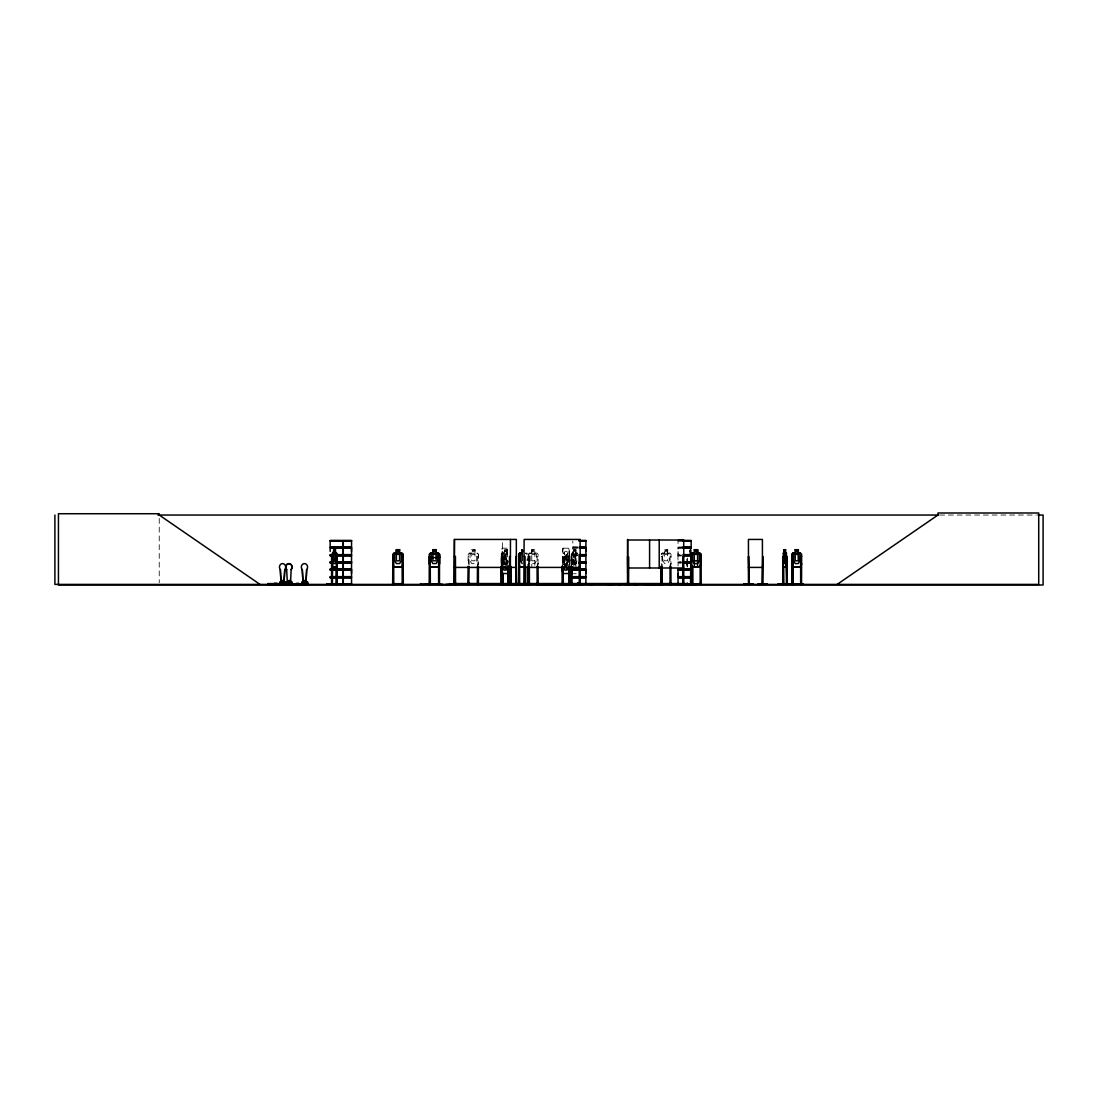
<?xml version="1.0" encoding="UTF-8"?>
<svg xmlns="http://www.w3.org/2000/svg" width="1098" height="1098" viewBox="0 0 1098 1098"><rect width="100%" height="100%" fill="white"/><g stroke="black" fill="none" stroke-linecap="round" stroke-linejoin="round"><path stroke-width="0.75" stroke-dasharray="5 3.75" d="M572.813 551.416L572.813 554.668L572.744 547.82L577.63 547.751M678.056 551.416L678.056 554.668L677.974 547.82L682.874 547.751M577.658 546.914L572.813 547.024L572.813 541.094M572.758 555.629L572.799 554.627L577.658 554.627M681.309 562.698L677.891 562.574L681.323 562.396M572.813 547.024L577.63 547.353M682.874 547.353L677.946 547.353L678.056 541.094M678.029 547.133L682.901 546.914M501.237 567.035L502.143 548.19M501.388 565.511L502.211 548.3M563.027 548.19L562.19 567.035M562.354 551.635L563.082 548.3M504.998 564.482L502.87 560.694L504.421 556.892L502.966 552.719L504.943 556.137L507.043 552.788L505.437 556.864L506.974 561.023L505.396 564.852M566.28 564.852L567.858 561.023L566.307 556.864L567.927 552.788L565.827 556.137L563.837 552.719L565.305 556.892L563.754 560.694L565.895 564.523M681.268 555.08L677.946 555.08L681.323 554.627M505.711 557.208L504.27 556.892L504.27 558.045L505.89 557.304M536.949 566.884L538.102 563.576M537.402 565.854L538.13 563.576M670.164 565.772L670.892 563.562M669.835 566.884L671.029 563.576M528.797 563.562L528.014 565.772L528.907 563.576L528.907 554.325L527.685 553.118L525.475 553.118M477.259 566.884L478.399 563.562M477.726 565.854L478.522 554.325L477.301 553.118L475.077 553.118L475.077 549.673L471.632 549.673L471.742 553.227L470.026 554.38L470.026 560.804L471.742 563.562L474.954 563.562L476.683 560.804L476.683 554.38L474.954 553.227L474.954 549.782L471.742 549.782M572.744 555.012L577.63 555.08M575.407 565.031L576.34 562.629M677.96 555.039L678.056 566.005M577.013 560.804L575.86 563.562L573.705 563.562L572.552 560.804L573.623 549.673M508.978 560.804L507.358 563.562L504.311 563.686L504.311 564.825L505.835 564.77M572.127 559.815L571.399 561.051L572.209 559.815L573.76 559.815M507.839 562.08L502.088 562.08L501.319 560.845L502.102 559.651M502.211 561.956L501.47 560.804L502.129 559.76M562.107 567.035L562.89 559.651L568.695 559.651M562.354 560.804L563.082 561.956L562.19 560.845L562.972 559.651M568.627 562.08L569.491 560.817L568.586 559.76M568.627 559.651L569.574 560.858L568.709 562.08L562.958 562.08M528.536 554.394L529.538 553.227M501.1 554.394L502.115 553.227M662.259 553.118L661.229 554.339L662.3 553.118L664.523 553.118M573.76 559.939L572.621 561.078L572.621 567.501M507.4 560.817L506.178 561.956L506.096 565.401L503.831 565.401M504.339 563.562L502.719 560.804L503.858 559.76M564.729 559.76L563.507 560.913L563.507 567.337M576.093 562.451L572.676 562.505L576.066 562.698M505.794 565.113L505.78 563.686M576.505 560.996L574.913 564.221L573.032 561.078L574.46 565.003M939.627 515.044L1036.32 515.044M502.061 548.19L507.866 548.19M562.945 548.19L568.737 548.19L569.574 565.484M572.813 548.163L577.658 548.204M678.056 548.204L682.901 548.204M507.4 549.782L504.339 549.782L504.339 553.227L502.719 554.38L502.623 567.337M534.808 549.782L531.761 549.782L531.803 566.884M573.609 549.782L575.86 549.782M664.592 549.782L667.666 549.782M504.874 550.359L506.823 550.359L506.823 551.512L504.874 551.512L505.039 550.071M568.654 548.19L569.574 551.608M471.632 553.118L469.285 553.118L468.187 554.339L468.901 565.854M531.803 553.118L529.456 553.118L528.426 554.339L528.481 564.66M534.808 553.118L537.004 553.118L538.13 554.325L537.993 564.66M573.623 553.118L571.962 553.118L571.235 554.339L571.193 564.66M575.846 553.118L577.424 553.118M667.735 553.118L669.876 553.118M469.34 553.227L477.259 553.227L478.399 554.38L478.399 564.66M502.074 553.227L507.358 553.227L508.978 554.38M527.658 553.227L525.366 553.227L527.081 554.38L527.081 560.804M529.497 553.227L536.949 553.227M572.003 553.227L577.397 553.227L578.083 554.38M662.314 553.227L669.835 553.227M531.803 554.38L534.808 554.38M577.63 555.478L572.703 555.478L572.813 566.005M681.268 555.478L678.029 555.739M572.799 555.931L576.079 555.931M678.042 555.931L681.323 555.931M506.233 556.206L503.694 556.206L503.776 559.76M567.103 556.206L564.564 556.206L564.646 559.76M573.678 556.37L576.038 556.37M478.399 556.439L477.452 556.439L477.452 564.66M500.976 556.439L502.898 556.439M538.116 556.439L537.1 556.439L537.224 564.66M562.3 556.439L563.233 556.439L563.233 564.66M573.76 556.494L575.97 556.494M661.202 556.439L662.218 556.439L662.218 564.66M671.043 556.439L670.027 556.439L670.151 564.66M502.019 559.651L507.825 559.651M572.154 559.939L575.887 559.939L575.956 556.37M503.858 560.913L507.358 560.804L506.151 559.76L506.068 556.315M531.803 560.804L534.808 560.804M564.729 560.913L567.831 560.9L565.868 564.482M678.056 561.956L681.336 561.956L677.933 562.327M572.813 563.096L576.093 563.096M678.056 563.096L681.336 563.096M500.99 563.576L502.033 566.993M571.235 563.576L571.948 566.993M564.701 565.401L567.062 565.401L566.98 561.956L568.27 560.817L567.021 559.76L566.952 556.315M573.444 573.705L576.203 573.705M534.808 553.227L536.414 554.38L536.414 560.804L534.808 563.562L531.803 563.562L530.183 560.804L530.183 554.38L531.803 553.227L531.652 549.673L534.918 549.673L534.808 566.884M564.784 561.956L563.562 560.817L563.562 554.394L564.784 551.635L567.062 551.635L568.27 554.394L568.256 565.731M502.692 560.817L503.913 561.956L503.749 565.525M575.86 553.227L577.013 554.38M669.849 553.118L671.029 554.325L670.919 564.66M577.342 553.118L578.166 554.38M567.062 560.79L565.786 557.674L563.686 561.023L565.25 564.839M507.4 554.394L506.178 551.635L503.913 551.635L502.692 554.394L502.898 564.852M504.38 564.839L502.815 561.023L504.902 557.674L506.96 560.9L504.97 564.523M661.229 563.576L661.902 565.854M528.426 563.576L529.469 566.993M686.744 563.576L687.321 566.993M687.623 558.072L687.623 563.013M687.321 561.366L687.321 566.307M687.115 561.366L687.115 566.307M686.813 558.978L686.813 566.307M667.666 553.227L667.776 549.673L664.482 549.673L664.592 553.227L662.959 554.38L662.959 560.804L664.592 563.562L667.625 563.562L669.258 560.804L669.258 554.38L667.625 553.227L667.625 549.782M662.108 556.439L662.108 564.66M575.928 553.118L575.928 549.673L573.54 549.673L573.609 553.227M575.846 549.673L575.764 553.227M575.887 567.501L575.887 561.078L573.76 561.078L573.76 567.501M571.825 564.66L571.825 556.439L570.919 556.439L570.919 564.66M571.385 554.394L571.399 567.199M569.876 564.66L569.876 556.439L568.942 556.439L568.942 564.66M569.491 551.608L569.491 565.497M569.189 556.439L569.189 564.66M567.021 567.337L567.062 554.394L564.784 554.394L564.729 567.337M564.619 562.08L564.619 565.525M562.972 556.439L562.972 564.66M562.56 556.439L562.56 564.66M529.373 564.66L529.373 556.439L527.795 556.439L527.836 564.66M529.236 556.439L529.236 564.66M528.769 554.38L528.728 564.66M507.4 553.227L507.468 549.673L504.229 549.673L504.27 553.118L502.019 553.118L500.99 554.339L500.976 564.66M507.386 565.731L507.358 554.38L503.913 554.394L503.858 567.337M506.178 554.394L506.151 567.337M504.339 554.38L504.339 560.804M502.349 542.728L502.349 565.772M502.102 556.439L502.102 564.66M501.868 556.439L501.992 564.66M501.676 556.439L501.676 564.66M469.079 564.66L469.079 556.439L468.132 556.439L468.132 564.66M159.237 518.421L159.237 582.722M474.391 550.359L472.318 550.359L472.318 551.512L474.391 551.512L474.391 550.359M534.273 550.359L532.338 550.359L532.338 551.512L534.273 551.512L534.273 550.359M575.476 550.359L574.089 550.359L574.089 551.512L575.476 551.512L575.476 550.359M667.09 550.359L665.141 550.359L665.141 551.512L667.09 551.512L667.09 550.359M474.954 554.38L471.742 554.38L471.742 560.804L474.954 560.804L474.954 554.38M575.86 554.38L573.705 554.38L573.705 560.804L575.86 560.804L575.86 554.38M667.625 554.38L664.592 554.38L664.592 560.804L667.625 560.804L667.625 554.38M566.623 556.892L565.141 556.892L565.141 558.045L566.623 558.045L566.623 556.892M575.503 557.057L574.13 557.057L574.13 558.209L575.503 558.209L575.503 557.057M576.093 561.956L572.813 561.956L576.066 562.121M566.65 563.686L565.196 563.686L565.196 564.825L566.65 564.825L566.65 563.686"/><path stroke-width="1.5" d="M351.525 573.431L351.525 570.205L330.182 570.205M351.525 551.416L351.525 548.204L330.182 548.204L330.196 551.416M585.879 573.431L585.879 570.205L572.799 570.205M585.879 551.416L585.879 548.204L579.346 548.204M691.136 576.642L678.042 576.642L678.056 573.431M622.456 583.889L632.942 583.848M284.753 569.587L284.011 583.065L284.753 569.587A3.5 3.102 -90 0 0 284.753 564.633A3.5 3.102 -90 0 0 280.361 564.633A3.5 3.102 -90 0 0 280.361 569.587L281.006 583.065L280.361 569.587M290.503 583.065L291.148 569.587A3.5 3.102 -90 0 0 291.148 564.633A3.5 3.102 -90 0 0 286.756 564.633A3.5 3.102 -90 0 0 286.647 569.587L287.388 583.065M306.658 569.587L306.013 583.065L306.658 569.587A3.5 3.102 -90 0 0 306.658 564.633A3.5 3.102 -90 0 0 302.252 564.633A3.5 3.102 -90 0 0 302.252 569.587L303.007 583.065L302.362 569.587M282.639 580.815C283.778 581.583 282.639 580.307 282.776 581.542M283.421 581.075L282.694 580.966M289.707 581.542L288.911 581.13L290.064 580.828M289.639 580.815L288.76 581.336L289.735 580.773M289.68 580.938L288.76 581.13L289.611 581.501M304.695 581.556C305.917 580.979 304.05 580.705 305.271 581.446M305.573 581.336L305.066 580.76M305.519 581.13L304.86 581.446M497.916 584.273L530.746 584.397L497.778 583.834M743.854 584.397L753.104 583.834L743.991 584.273M743.991 583.889L753.091 583.848M304.832 580.815L304.681 580.938M786.319 566.993L786.868 563.576L786.429 566.993L783.341 566.993M677.933 584.301L697.106 584.342L678.056 583.958M793.387 584.328L778.262 583.848L803.462 583.889M332.584 566.993L332.008 563.562L332.474 566.993L336.619 566.993L336.51 553.118M336.619 566.993L337.21 563.576M330.182 577.932L351.538 577.932L351.538 584.136L327.135 583.848L341.547 584.328M336.208 584.328L336.262 566.307M682.448 584.328L700.071 583.683M507.715 573.417L508.539 570.095M562.107 567.035L562.945 573.527L568.723 573.527L569.491 567.021M568.723 573.527L569.491 570.109M573.005 568.764L573.705 569.08M502.815 568.586L503.57 568.915L504.476 566.664M563.686 568.586L564.441 568.915L565.346 566.664M800.401 566.884L801.636 563.576L800.483 566.993L792.838 566.993L791.864 563.576M783.45 553.118L782.984 584.411M283.517 581.158L282.433 580.828M403.172 563.576L401.992 566.993L393.894 566.993L392.837 563.576L392.947 554.394L393.935 553.118L396.282 553.118L396.282 549.673L399.727 549.673L399.603 553.227L401.333 554.38L401.333 560.804L399.603 563.562L396.392 563.562L394.676 560.804L394.676 554.38L396.392 553.227L396.392 549.782L399.603 549.782M701.142 563.576L699.961 566.993L691.74 566.993M502.211 584.342L502.102 566.307M662.876 584.411L659.61 584.411M793.401 583.889L778.249 583.889M518.613 584.342L518.654 554.339L519.752 553.118M428.549 584.397L429.496 583.834M523.842 584.342L524.13 539.434L580.101 539.434L580.293 583.848M332.598 553.118L331.925 584.411M332.625 553.227L332.131 584.411M507.386 567.337L506.151 570.095L503.858 570.095L502.623 567.337M568.256 567.337L567.021 570.095L564.729 570.095L563.507 567.337M304.915 580.911L305.82 581.103M791.809 584.411L791.823 554.339L792.907 553.118M791.946 584.328L791.864 554.339L792.948 553.227L800.442 553.227M306.04 582.132L307.728 582.132L308.071 584.383L267.706 584.397L268.049 583.587L285.37 583.587L285.37 582.132M268.392 584.383L307.728 583.958L306.575 584.397M271.837 584.163L273.045 584.383M274.431 583.958L275.708 584.356L274.431 583.587M278.521 584.383L279.098 583.587M281.074 582.132L281.129 584.163M284.053 582.132L285.727 582.132L285.727 583.958L284.478 584.397L285.782 584.163M287.456 582.132L287.511 584.163M287.772 584.411L288.637 584.383M290.037 583.587L289.79 584.397M290.654 584.411L291.574 584.356L290.874 584.397M291.862 584.397L292.123 582.132L290.435 582.132M294.744 583.587L293.537 584.397M303.062 582.132L302.828 584.397M429.455 554.394L430.485 553.227L438.404 553.227M691.905 553.118L690.807 554.339L690.56 584.342L690.738 583.395L692.811 583.395M837.143 584.411L937.939 515.044L937.939 512.999L1038.722 512.999L1038.722 584.411L54.9 584.411L54.9 515.044M522.195 549.782L522.181 553.227L520.479 554.38L520.479 560.804L522.195 563.562M694.361 553.227L692.646 554.38L692.646 560.804L694.361 563.562L697.573 563.562L699.302 560.804L699.302 554.38L697.573 553.227M303.94 584.163L303.075 583.958M502.568 584.342L502.664 573.28M157.947 515.044L938.461 515.044M1037.953 515.044L1043.1 515.044L1043.1 585.001L58.441 585.001L58.441 513.727L159.237 513.727L159.237 515.044L260.02 584.411M330.169 540.449L351.552 540.449M579.346 540.449L585.907 540.449M678.029 540.449L691.15 540.449M579.168 540.751L585.907 540.683L585.879 546.914L579.346 546.914M678.029 540.683L691.15 540.71M330.196 541.094L351.525 541.094M579.085 541.094L585.879 541.094M682.901 541.094L691.122 541.094M682.887 546.914L691.136 546.914L691.136 540.71M330.1 547.353L351.635 547.353M579.346 547.353L585.989 547.353M684.589 547.353L691.218 547.353M330.1 547.751L351.635 547.751M579.346 547.751L585.989 547.751M684.589 547.751L691.218 547.751M682.887 548.204L691.136 548.204M335.494 549.673L333.668 549.673L332.969 554.38L333.833 563.562L335.439 563.562L336.29 560.804L335.398 549.673M785.592 549.673L784.219 549.673L783.615 554.38L784.26 563.562L785.441 563.562L786.086 560.804L785.495 549.673M333.723 549.782L335.439 549.782M432.887 549.782L436.112 549.782L436.112 553.227L437.828 554.38L437.828 560.804L436.112 563.562L432.887 563.562L431.171 560.804L431.171 554.38L432.887 553.227L432.777 549.673L436.222 549.673L436.222 553.118L438.445 553.118L439.667 554.325L439.667 563.576L438.486 566.993L430.402 566.993L429.332 563.576L429.332 554.339L430.43 553.118L432.777 553.118M694.361 549.782L697.573 549.782L697.573 566.993M784.26 549.782L785.55 549.782M795.199 549.782L798.273 549.782L798.232 553.227L799.866 554.38L799.866 560.804L798.232 563.562L795.199 563.562L793.566 560.804L793.566 554.38L795.199 553.227L795.089 549.673L798.383 549.673L798.273 553.227M784.466 550.359L785.235 550.359L784.466 551.512M332.502 553.118L333.765 553.118M335.398 553.118L336.606 553.118M399.727 553.118L401.95 553.118L403.172 554.325L403.309 584.342M519.738 553.118L522.072 553.118L522.058 549.673M690.505 553.118L694.361 553.118M697.573 553.118L699.92 553.118L701.142 554.325L701.197 584.411M783.354 553.118L784.329 553.118M785.495 553.118L786.415 553.118M792.866 553.118L795.117 553.118M798.342 553.118L800.483 553.118L801.636 554.325L801.554 584.411M332.529 553.227L336.578 553.227M393.99 553.227L401.909 553.227L403.048 554.38M522.195 553.227L519.793 553.227L518.764 554.394L518.764 563.562L519.807 566.884L524.515 566.884M690.532 553.227L690.601 549.673L690.436 553.227L699.879 553.227L701.018 554.38L701.018 563.562L699.879 566.884L691.96 566.884L690.917 563.562L691.877 566.993M783.368 553.227L786.401 553.227M337.21 554.325L337.045 584.411L337.1 583.395L336.18 583.395M694.361 554.38L697.573 554.38M330.182 554.627L332.118 554.627M336.729 554.627L351.538 554.627L351.538 548.204M579.346 554.627L585.893 554.627L585.893 548.204M682.887 554.627L691.136 554.627M330.1 555.08L332.035 555.08M336.729 555.08L351.635 555.08M579.346 555.08L585.989 555.08M684.589 555.08L691.218 555.08M330.1 555.478L332.035 555.478M336.729 555.478L351.635 555.478M579.346 555.478L585.989 555.478M684.589 555.478L691.218 555.478M330.182 555.931L332.118 555.931M336.729 555.931L351.538 555.931L351.538 562.121L336.729 562.135M579.346 555.931L585.893 555.931L585.893 562.121L579.346 561.956L585.907 562.135M682.887 555.931L691.136 555.931M336.262 556.439L337.059 556.439M392.782 556.439L393.729 556.439L393.729 584.411M403.048 556.439L402.101 556.439L402.211 584.411M439.543 556.439L438.596 556.439L438.61 584.411L438.706 583.395M454.352 556.439L455.437 556.439L455.546 584.411M510.46 556.439L509.513 556.439L509.403 584.411M518.544 556.439L519.532 556.439L519.656 583.834M524.13 556.439L525.077 556.439L524.94 584.411M580.101 556.439L579.154 556.439L579.264 584.411M627.507 556.439L627.85 585.001M690.848 556.439L691.795 556.439L691.836 584.411L691.905 566.307M701.128 556.439L700.167 556.439L700.167 584.411L700.071 583.395L701.238 583.395M748.424 556.439L749.001 584.411M783.025 556.439L783.382 584.411L783.505 583.395M791.809 556.439L792.825 556.439L792.811 584.411M801.636 556.439L800.634 556.439L800.648 584.411M627.74 557.015L628.701 557.015L628.591 585.001M683.711 557.015L682.764 557.015L682.764 585.001M429.332 557.592L439.667 557.592M694.361 560.804L697.573 560.804M330.196 561.956L332.131 561.956M336.729 561.97L351.525 561.956M682.901 561.956L691.122 561.956M330.169 562.135L332.09 562.135M682.887 562.135L691.15 562.135M330.169 562.396L332.118 562.396M336.729 562.396L351.552 562.396M579.346 562.396L585.907 562.464M682.887 562.396L691.15 562.464M330.169 562.711L332.09 562.698M336.729 562.684L351.552 562.684L351.525 568.915L330.182 568.915M579.346 562.698L585.907 562.698L585.879 568.915L572.799 568.915M682.887 562.698L691.15 562.698M330.196 563.096L332.131 563.096M336.468 563.096L351.525 563.096M579.085 563.096L585.879 563.096M682.901 563.096L691.122 563.096M782.943 563.576L783.437 566.993M332.529 566.884L336.578 566.884M393.99 566.884L401.909 566.884M438.404 566.884L430.485 566.884L429.455 563.562M783.368 566.884L786.401 566.884M792.921 566.884L800.442 566.884M524.528 566.993L519.697 566.993L518.654 563.576M503.858 567.337L506.151 567.337M564.729 567.337L567.021 567.337M454.49 567.419L516.348 567.419M524.13 567.419L580.101 567.419M748.424 567.419L762.41 567.419M627.74 567.995L683.711 567.995M678.042 568.915L691.136 568.915M330.1 569.368L351.635 569.368M572.717 569.368L585.989 569.368M677.946 569.368L691.218 569.368M286.647 569.587L286.756 569.587A3.5 3.102 -90 0 1 286.756 564.633A3.5 3.102 -90 0 1 291.052 564.633A3.5 3.102 -90 0 1 291.052 569.587L291.148 569.587M330.1 569.766L351.635 569.766M572.717 569.766L585.989 569.766M677.946 569.766L691.218 569.766M562.107 570.109L563.013 573.417M691.136 570.205L678.042 570.205L678.042 576.642M572.099 573.705L571.468 570.26L572.25 573.595M330.182 576.642L351.538 576.642L351.538 570.205M572.799 576.642L585.893 576.642L585.893 570.205M330.1 577.081L351.635 577.081M572.717 577.081L585.989 577.081M677.946 577.081L691.218 577.081M330.1 577.479L351.635 577.479M572.717 577.479L585.989 577.479M677.946 577.479L691.218 577.479M572.799 577.932L585.893 577.932L585.893 584.136L558.594 584.328L585.879 583.958M691.136 577.932L678.042 577.932L678.042 584.136M290.38 580.526L290.38 583.587L290.503 580.526L288.966 580.526L288.966 583.587M274.569 583.299L276.902 583.299M280.964 583.299L283.284 583.299M296.57 583.299L298.903 583.299M331.514 583.395L332.488 583.395M403.158 583.395L401.992 583.395L401.992 584.411M429.167 583.395L430.334 583.395M438.486 583.395L439.831 584.342M749.042 583.395L748.356 584.411M762.108 583.395L762.794 584.411L762.726 556.439L762.163 584.411M782.943 583.395L783.794 583.395M786.401 583.395L787.239 583.395M791.699 583.395L792.921 583.395M393.839 583.683L401.992 583.683M420.356 583.834L423.787 584.411M424.391 583.834L428 583.834M430.32 583.683L442.988 584.411M461.956 583.834L445.898 584.411M462.258 583.834L468.819 584.411L469.079 566.307M469.189 583.683L552.184 584.411M583.642 583.834L587.224 583.834M592.577 583.834L602.816 583.834M603.159 583.834L607.139 583.834M614.125 583.834L617.721 583.834M638.816 583.834L643.963 583.834M675.544 583.834L659.143 584.411M679.003 583.834L675.997 584.411M758.196 584.397L767.173 583.848L758.045 584.411M327.122 583.889L351.525 583.958M536.4 583.889L540.12 584.342L536.332 584.411M659.39 583.889L662.808 583.889M758.059 583.875L767.173 583.875M528.701 584.342L528.769 566.307M528.275 584.328L528.248 583.395M800.483 584.342L800.524 583.395L801.746 583.395L801.746 584.411M669.876 584.342L669.917 583.395M278.219 584.163L278.549 584.356M332.461 584.328L332.392 556.439L331.61 556.439L331.569 584.411L331.61 583.395M690.436 553.227L691.383 554.38M691.726 553.118L692.413 554.38M691.699 553.227L692.316 554.38M572.621 567.501L573.76 570.26M566.211 566.664L567.131 568.915L567.858 568.586M505.341 566.664L506.26 568.915L506.974 568.586M786.319 553.118L786.95 584.411M786.292 553.227L786.772 584.411M501.388 570.095L502.129 573.417M801.403 583.395L801.389 584.411M800.867 583.395L800.881 584.411M792.701 556.439L792.701 584.411M787.225 584.411L787.17 556.439L786.47 556.439L786.429 584.411M784.329 549.673L784.37 553.227M783.711 566.307L783.752 584.411M762.479 584.411L762.41 539.434L748.424 539.434L748.534 584.411M748.658 556.439L748.685 584.411M701.018 583.395L701.018 584.411M697.697 553.118L697.697 549.673L694.252 549.673L694.361 566.993M692.728 566.307L692.756 584.411M692.413 566.307L692.358 584.411M692.207 566.307L692.152 584.411M690.134 550.359L690.134 551.512M687.609 583.395L687.691 584.411M687.321 583.395L687.389 584.411M687.224 584.411L687.17 583.395L687.046 584.411M686.813 583.395L686.826 584.411M685.454 584.411L685.454 583.546L454.037 583.546L454.037 584.411L454.366 539.434M684.864 583.546L684.864 584.411M683.793 585.001L683.711 540.01L627.74 540.01L627.672 585.001M683.601 583.985L683.601 585.001M683.423 583.546L683.423 584.411M682.654 583.985L682.654 585.001M671.139 583.395L671.249 584.411M670.919 566.307L670.974 584.411M670.782 583.395L670.796 584.411M670.26 583.395L670.288 584.411M670.027 566.307L670.041 584.411M662.218 566.307L662.204 584.411M662.108 566.307L661.984 584.411M661.463 583.395L661.6 584.411M661.325 566.307L661.271 584.411M661.202 566.307L661.106 584.411M659.212 540.01L659.212 567.995M658.539 584.411L657.839 584.411M656.81 584.411L653.543 584.411M652.596 584.411L644.869 584.411M649.591 540.01L649.591 567.995M637.869 584.411L633.313 584.411M635.399 583.546L635.399 584.411M633.958 583.546L633.958 584.411M628.811 583.985L628.797 585.001M627.521 539.434L627.603 585.001M626.066 583.546L625.997 583.834M624.954 583.546L624.954 584.411M620.466 584.411L617.996 584.411M613.398 584.411L607.414 584.411M592.357 584.411L589.887 584.411M582.914 584.411L552.98 584.411M579.991 583.395L579.991 584.411M579.346 583.546L579.346 584.411M579.044 583.395L579.044 584.411M578.221 583.546L578.221 584.411M578.083 583.395L577.987 584.411L577.809 583.395M577.603 583.395L577.699 584.411M577.438 583.395L577.37 584.411M577.205 583.395L577.095 584.411M571.825 566.307L571.893 584.411M571.633 583.395L571.633 584.411M571.399 567.199L571.344 584.411L571.193 566.307M570.919 566.307L570.905 584.411M570.85 583.395L570.85 584.411M569.876 566.307L569.862 584.411M569.615 566.307L569.615 584.411M569.491 583.395L569.354 584.411M569.189 569.601L569.121 584.411M568.942 566.307L568.86 584.411M563.233 572.895L563.315 584.411M562.972 566.307L563.054 584.411M562.711 583.395L562.67 584.411M562.56 566.307L562.56 584.411M562.3 566.307L562.3 584.411M538.212 583.395L538.212 584.411L537.993 566.307M537.842 583.395L537.869 584.411M537.361 583.395L537.347 584.411M537.1 566.307L537.128 584.411M536.991 583.395L537.004 584.411M529.373 566.307L529.346 584.411L529.236 566.307M528.838 583.395L528.879 584.411M528.358 566.307L528.55 584.411M527.96 583.395L527.946 584.411L527.836 566.307M525.681 566.541L525.64 584.411M525.311 566.541L525.311 584.411M524.803 583.546L524.803 584.411M524.24 583.395L524.322 584.411M523.183 583.546L523.183 584.411M522.758 550.359L522.758 551.512M522.195 554.38L522.195 560.804M519.368 583.395L519.354 584.411M518.476 583.395L518.434 584.411M516.733 583.395L516.691 584.411M516.554 584.411L516.115 556.439L516.142 584.411M516.293 584.411L516.348 539.434L454.49 539.434L454.49 584.411M510.762 566.307L510.748 584.411L510.639 566.307M510.46 539.434L510.35 584.411M509.815 583.395L510.007 584.411M509.623 583.395L509.801 584.411M509.184 583.834L508.992 566.307M508.745 566.307L508.813 584.411M508.621 567.021L507.77 573.527L501.992 573.527L501.237 567.035M508.47 583.395L508.58 584.411M508.319 572.895L508.237 584.411M508.058 566.307L507.99 584.411M502.966 583.395L502.966 584.411M502.898 573.28L502.925 584.411M502.362 572.895L502.294 584.411M501.868 569.601L501.964 584.411M501.676 569.601L501.759 584.411M501.429 566.307L501.415 584.411M501.237 583.395L501.223 584.411L501.1 566.307M500.866 583.395L500.866 584.411M478.508 583.395L478.508 584.411M478.399 566.307L478.399 584.411M477.561 583.395L477.699 584.411M477.452 566.307L477.342 584.411M469.189 583.395L469.189 584.411M468.242 583.395L468.242 584.411M468.132 566.307L467.83 583.834M456.878 583.546L456.878 584.411M456.082 583.546L456.082 584.411M455.327 583.395L455.327 584.411M454.723 556.439L454.723 584.411M439.543 554.38L439.474 584.411M430.334 584.411L430.224 556.439L429.263 556.439L429.194 584.411M430.1 583.395L430.114 584.411M429.387 583.395L429.332 584.411M402.939 583.395L402.939 584.411M393.839 584.411L393.839 583.395L392.672 583.395L392.672 584.411L392.837 554.339M343.276 540.71L343.276 546.914L343.262 541.094M343.276 562.725L343.276 568.915L343.262 563.096M343.276 584.136L343.276 577.932L343.262 583.958M336.743 556.439L336.798 584.411M336.578 556.439L336.523 584.411M307.371 582.132L307.371 583.587L302.101 583.587L302.101 582.132M306.04 583.587L305.999 580.526L304.571 580.526L304.571 583.587M304.681 580.526L304.681 583.587M303.432 583.587L303.432 582.132L301.744 582.132L301.744 583.958M300.728 583.958L286.496 583.587L286.496 582.132M291.752 582.132L291.752 583.587M289.076 580.526L289.076 583.587M287.813 583.587L287.813 582.132L286.139 582.132L286.139 583.958M284.053 583.587L284.121 580.526L282.57 580.526L282.625 583.958M283.998 580.526L283.998 583.587M282.694 580.526L282.694 583.587M281.308 583.958L281.431 582.132L279.743 582.132L279.743 583.958M280.114 582.132L280.114 583.587M343.262 570.205L343.262 576.642L343.276 570.205M343.262 548.204L343.262 554.627L343.276 548.204M449.288 584.273L459.788 583.834L449.302 584.411M351.552 540.71L330.169 540.683L330.196 546.914L351.538 546.914L351.538 540.71M335.151 550.359L334.121 550.359L334.121 551.512L335.151 551.512L335.151 550.359M399.041 550.359L396.968 550.359L396.968 551.512L399.041 551.512L399.041 550.359M435.535 550.359L433.463 550.359L433.463 551.512L435.535 551.512L435.535 550.359M697.01 550.359L694.938 550.359L694.938 551.512L697.01 551.512L697.01 550.359M797.683 550.359L795.734 550.359L795.734 551.512L797.683 551.512L797.683 550.359M335.439 554.38L333.833 554.38L333.833 560.804L335.439 560.804L335.439 554.38M399.603 554.38L396.392 554.38L396.392 560.804L399.603 560.804L399.603 554.38M436.112 554.38L432.887 554.38L432.887 560.804L436.112 560.804L436.112 554.38M785.441 554.38L784.26 554.38L784.26 560.804L785.441 560.804L785.441 554.38M798.232 554.38L795.199 554.38L795.199 560.804L798.232 560.804L798.232 554.38M672.868 583.889L669.382 584.411L672.868 583.889M343.276 562.121L343.276 555.931L343.262 561.956"/></g></svg>
